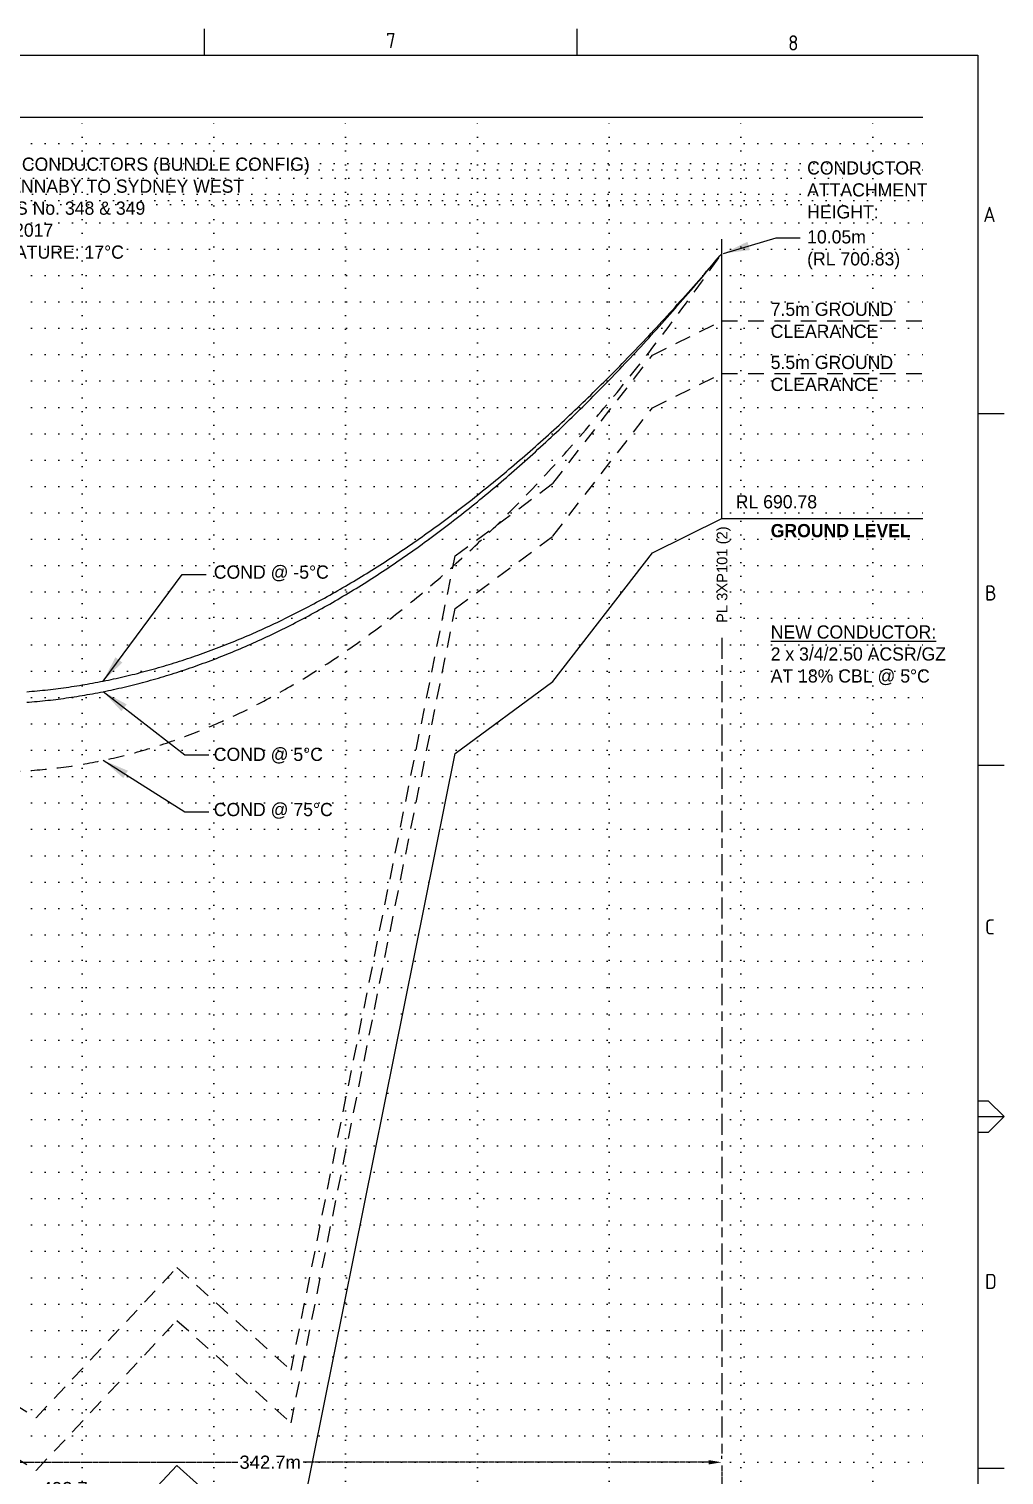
# Paper-space layout 'A2 - Transgrid UnderCrossing' of a CAD drawing. Header units: metres, sheet in millimetres. Extents: x -21 to 565, y 0 to 412.
# Drawn here: x 380.4 to 565.4, y 138.3 to 412.4 of the extents above; entities that cross this region are included whole.
import ezdxf
from ezdxf.enums import TextEntityAlignment as Align

# ---------------------------------------------------------------- set-up
doc = ezdxf.new("R2010")
doc.units = ezdxf.units.M
for name, pattern in [('Cable Exist OH', [1, 1, 0]), ('Cable Exist UG', [8.2, 4, -1.2, 1.8, -1.2]), ('Dash', [5, 3, -2]), ('DOT', [0.25, 0, -0.25])]:
    doc.linetypes.add(name, pattern=pattern)
doc.layers.get('0').update_dxf_attribs({"color": 6})
doc.layers.add('Notes', color=7, linetype='Continuous')
doc.layers.add('SupportsUG_SP_EXT', color=7, linetype='Continuous')
doc.styles.add('iecARIAL', font='arial.ttf', dxfattribs={"height": 2})
doc.styles.add('iecISOCP', font='isocp.shx')
doc.styles.add('ieISOCP', font='isocp.shx')
doc.styles.get("Standard").update_dxf_attribs({"font": 'arial.ttf'})
doc.dimstyles.new('IEC Standard', dxfattribs={"dimtxt": 2.5, "dimasz": 2.5, "dimexe": 1.25, "dimexo": 0.625, "dimtad": 1, "dimtxsty": 'ieISOCP', "dimcen": 2.5, "dimadec": 0, "dimazin": 0, "dimtfac": 1, "dimtmove": 0, "dimatfit": 3, "dimfxl": 1, "dimarcsym": 0})
doc.dimstyles.new('ISO-25', dxfattribs={"dimtxt": 2.5, "dimasz": 2.5, "dimexe": 1.25, "dimexo": 0.625, "dimtad": 1, "dimtxsty": 'Standard', "dimcen": 2.5, "dimadec": 0, "dimazin": 0, "dimtfac": 1, "dimtmove": 0, "dimatfit": 3, "dimfxl": 1, "dimarcsym": 0})

# ---------------------------------------------------------------- blocks, each defined once
blk = doc.blocks.new('A2_FRAME_TITLE')
at = {"layer": 'Notes', "color": 7}
for p, q in [((434.68, 407.42), (434.68, 412.42)), ((505.43, 407.42), (505.43, 412.42)), ((581.39, 339.5), (586.39, 339.5)), ((581.39, 272.85), (586.39, 272.85)), ((581.39, 209.21), (583.39, 209.21)), ((583.39, 209.21), (586.39, 206.21)), ((581.39, 206.21), (586.39, 206.21)), ((586.39, 206.21), (583.39, 203.21)), ((583.39, 203.21), (581.39, 203.21)), ((581.39, 139.56), (586.39, 139.56))]:
    blk.add_line(p, q, dxfattribs=at)
at = {"layer": 'Notes', "color": 3}
for p, q in [((165.29, 407.42), (581.39, 407.42)), ((581.39, 407.42), (581.39, 5))]:
    blk.add_line(p, q, dxfattribs=at)
blk.add_attdef('DRAFT_NUM', (24.44, 23.49), '', height=2.8, rotation=90)
at = {"layer": 'Notes', "color": 7, "style": 'iecISOCP'}
for s, p in [('7', (470.06, 407.92)), ('8', (546.4, 407.47))]:
    blk.add_text(s, height=2.88, dxfattribs=at).set_placement(p, align=Align.BOTTOM_CENTER)
for s, p in [('A', (582.45, 377.26)), ('B', (582.77, 305.5)), ('C', (582.77, 242.18)), ('D', (582.77, 174.97))]:
    blk.add_text(s, height=2.88, dxfattribs=at).set_placement(p, align=Align.MIDDLE_LEFT)
at = {"layer": 'Notes', "color": 7, "style": 'iecISOCP', "flags": 8}
blk.add_attdef('VERSION_NO', text='', height=2.5, rotation=90, dxfattribs=at).set_placement((154.95, 42.84), align=Align.MIDDLE_CENTER)
at = {"layer": 'Notes', "color": 7, "style": 'iecISOCP'}
for tag, p in [('CAP_NO', (274.43, 43.02)), ('IE_NUM', (274.43, 37.38)), ('GEN_WO', (217.74, 31.2)), ('HV_SWITCH', (274.43, 31.2)), ('OH_WO', (217.74, 25.1)), ('UBD_REF', (274.43, 25.1)), ('UG_WO', (217.74, 19.49)), ('GIS_MAP_No', (274.43, 19.49)), ('SUB_WO', (217.74, 13.64)), ('HV_OP_DIAG', (274.43, 13.64)), ('LGA', (274.43, 7.06))]:
    blk.add_attdef(tag, p, '', height=2.5, dxfattribs=at)
at = {"layer": 'Notes', "color": 2, "style": 'iecISOCP'}
for tag, p in [('T1', (441.71, 33.55)), ('T2', (441.71, 28.43)), ('T3', (441.71, 23.01)), ('T4', (441.4, 17.78)), ('T5', (441.4, 12.35)), ('T6', (441.4, 7.09))]:
    blk.add_attdef(tag, text='', height=3.5, dxfattribs=at).set_placement(p, align=Align.CENTER)
at = {"layer": 'Notes', "color": 7, "style": 'iecISOCP'}
for tag, p in [('scale', (324.78, 31.98)), ('DRAWN', (324.78, 24.31)), ('DATE', (324.78, 16.26)), ('CHD', (324.78, 7.75)), ('DESIGN', (362.64, 8.29))]:
    blk.add_attdef(tag, text='', height=2.5, dxfattribs=at).set_placement(p, align=Align.CENTER)
at = {"layer": 'Notes', "color": 4, "style": 'iecISOCP'}
blk.add_attdef('NUM', text='', height=7, dxfattribs=at).set_placement((549.94, 16.48), align=Align.CENTER)
at = {"layer": 'Notes', "color": 1, "style": 'iecISOCP'}
blk.add_attdef('REV', text='', height=5, dxfattribs=at).set_placement((576.56, 16.48), align=Align.CENTER)
at = {"layer": 'Notes', "color": 7, "style": 'iecISOCP'}
for tag, p in [('NS', (548.07, 7.5)), ('SHTS', (562.68, 7.5))]:
    blk.add_attdef(tag, text='', height=2.5, dxfattribs=at).set_placement(p, align=Align.MIDDLE)
at = {"layer": 'Notes', "style": 'iecISOCP'}
blk.add_attdef('ExportID', (4.99, 1.62), '', height=2.5, dxfattribs=at)
at = {"layer": 'Notes', "style": 'iecISOCP', "flags": 1}
for tag, p in [('ProjectType', (6.3, -8.26)), ('ProjectNumber', (23.01, -7.98)), ('DrawingNumber', (42.02, -7.98)), ('ProjectDescription', (60.75, -8.26)), ('ExportDate', (86.99, -8.34)), ('ExportUserName', (104.82, -7.69)), ('DesignerCompanyName', (128.16, -8.26)), ('GIS_SUCCESS', (157.54, -7.98)), ('CAD_SUCCESS', (175.98, -7.98)), ('Comments', (223.32, -8.34)), ('ExportCategories', (243.1, -8.34)), ('ExportAreaOfInterest', (260.42, -7.82))]:
    blk.add_attdef(tag, p, '', height=1, dxfattribs=at)
at = {"layer": 'Notes', "color": 7, "style": 'iecISOCP', "flags": 1}
blk.add_attdef('DEPOTCODE', (200.33, -8.34), '', height=1, dxfattribs=at)
blk = doc.blocks.new('*D51')
at = {"layer": 'Notes', "color": 0, "linetype": 'Cable Exist OH', "lineweight": -2, "transparency": 16777216}
for p, q in [((265.46, 140.06), (265.46, 134.43)), ((511.81, 140.06), (511.81, 134.43)), ((267.96, 135.68), (382.32, 135.68)), ((509.31, 135.68), (394.95, 135.68))]:
    blk.add_line(p, q, dxfattribs=at)
at = {"layer": 'Notes', "color": 0, "linetype": 'Cable Exist OH', "transparency": 16777216}
for points in [[(267.96, 136.1), (267.96, 135.27), (265.46, 135.68)], [(509.31, 136.1), (509.31, 135.27), (511.81, 135.68)]]:
    blk.add_solid(points, dxfattribs=at)
at = {"layer": 'Notes', "color": 0, "linetype": 'Cable Exist OH', "transparency": 16777216, "insert": (388.63, 135.68), "char_height": 2.5, "attachment_point": 5}
blk.add_mtext('492.7m', dxfattribs=at)
blk = doc.blocks.new('*D55')
at = {"layer": 'Notes', "color": 0, "linetype": 'Cable Exist OH', "lineweight": -2, "transparency": 16777216}
for p, q in [((340.48, 141.31), (340.48, 141.93)), ((342.98, 140.68), (419.88, 140.68)), ((509.31, 140.68), (432.41, 140.68)), ((511.81, 141.31), (511.81, 141.93))]:
    blk.add_line(p, q, dxfattribs=at)
at = {"layer": 'Notes', "color": 0, "linetype": 'Cable Exist OH', "transparency": 16777216}
for points in [[(342.98, 141.1), (342.98, 140.27), (340.48, 140.68)], [(509.31, 141.1), (509.31, 140.27), (511.81, 140.68)]]:
    blk.add_solid(points, dxfattribs=at)
at = {"layer": 'Notes', "color": 0, "linetype": 'Cable Exist OH', "transparency": 16777216, "insert": (426.15, 140.68), "char_height": 2.5, "attachment_point": 5}
blk.add_mtext('342.7m', dxfattribs=at)

psp = doc.layouts.new('A2 - Transgrid UnderCrossing')

# ---------------------------------------------------------------- linework, layer by layer
at = {"layer": 'Notes', "color": 8, "ltscale": 10}
psp.add_line((240.459, 395.683), (549.959, 395.683), dxfattribs=at)
at = {"layer": 'Notes', "color": 8, "linetype": 'DOT', "ltscale": 10}
for p, q in [((390.459, 100.683), (390.459, 395.683)), ((415.459, 100.683), (415.459, 395.683)), ((440.459, 100.683), (440.459, 395.683)), ((465.459, 100.683), (465.459, 395.683)), ((490.459, 100.683), (490.459, 395.683)), ((515.459, 100.683), (515.459, 395.683)), ((540.459, 100.683), (540.459, 395.683)), ((240.459, 390.683), (549.959, 390.683)), ((232.884, 386.905), (542.384, 386.905)), ((225.259, 384.114), (534.759, 384.114)), ((240.459, 385.683), (549.959, 385.683)), ((225.259, 379.114), (534.759, 379.114)), ((232.884, 381.087), (542.384, 381.087)), ((240.459, 379.865), (549.959, 379.865)), ((240.459, 375.683), (549.959, 375.683)), ((240.459, 370.683), (549.959, 370.683)), ((240.459, 365.683), (549.959, 365.683)), ((240.459, 360.683), (549.959, 360.683)), ((240.459, 355.683), (549.959, 355.683)), ((240.459, 350.683), (549.959, 350.683)), ((240.459, 345.683), (549.959, 345.683)), ((240.459, 340.683), (549.959, 340.683)), ((240.459, 335.683), (549.959, 335.683)), ((240.459, 330.683), (549.959, 330.683)), ((240.459, 325.683), (549.959, 325.683)), ((240.459, 320.683), (549.959, 320.683)), ((240.459, 315.683), (549.959, 315.683)), ((240.459, 310.683), (549.959, 310.683)), ((240.459, 305.683), (549.959, 305.683)), ((240.459, 300.683), (549.959, 300.683)), ((240.459, 295.683), (549.959, 295.683)), ((240.459, 290.683), (549.959, 290.683)), ((240.459, 285.683), (549.959, 285.683)), ((240.459, 280.683), (549.959, 280.683)), ((240.459, 275.683), (549.959, 275.683)), ((240.459, 270.683), (549.959, 270.683)), ((240.459, 265.683), (549.959, 265.683)), ((240.459, 260.683), (549.959, 260.683)), ((240.459, 255.683), (549.959, 255.683)), ((240.459, 250.683), (549.959, 250.683)), ((240.459, 245.683), (549.959, 245.683)), ((240.459, 240.683), (549.959, 240.683)), ((240.459, 235.683), (549.959, 235.683)), ((240.459, 230.683), (549.959, 230.683)), ((240.459, 225.683), (549.959, 225.683)), ((240.459, 220.683), (549.959, 220.683)), ((240.459, 215.683), (549.959, 215.683)), ((240.459, 210.683), (549.959, 210.683)), ((240.459, 205.683), (549.959, 205.683)), ((240.459, 200.683), (549.959, 200.683)), ((240.459, 195.683), (549.959, 195.683)), ((240.459, 190.683), (549.959, 190.683)), ((240.459, 185.683), (549.959, 185.683)), ((240.459, 180.683), (549.959, 180.683)), ((240.459, 175.683), (549.959, 175.683)), ((240.459, 170.683), (549.959, 170.683)), ((240.459, 165.683), (549.959, 165.683)), ((240.459, 160.683), (549.959, 160.683)), ((240.459, 155.683), (549.959, 155.683)), ((240.459, 150.683), (549.959, 150.683)), ((240.459, 145.683), (549.959, 145.683)), ((240.459, 140.683), (549.959, 140.683))]:
    psp.add_line(p, q, dxfattribs=at)
at = {"layer": 'Notes', "color": 2}
for p, q in [((511.809, 319.583), (511.809, 372.583)), ((498.659, 313.083), (511.809, 319.583)), ((511.809, 319.583), (549.959, 319.583)), ((479.759, 288.733), (498.659, 313.083)), ((461.259, 275.033), (479.759, 288.733)), ((430.109, 120.633), (461.259, 275.033)), ((381.759, 111.633), (408.459, 140.083)), ((408.459, 140.083), (430.109, 120.633))]:
    psp.add_line(p, q, dxfattribs=at)
at = {"layer": 'Notes', "color": 7, "linetype": 'Dash'}
for p, q in [((498.659, 350.583), (511.809, 357.083)), ((511.809, 357.083), (549.959, 357.083)), ((479.759, 326.233), (498.659, 350.583)), ((498.659, 340.583), (511.809, 347.083)), ((511.809, 347.083), (549.959, 347.083)), ((479.759, 316.233), (498.659, 340.583)), ((461.259, 312.533), (479.759, 326.233)), ((461.259, 302.533), (479.759, 316.233)), ((430.109, 158.133), (461.259, 312.533)), ((430.109, 148.133), (461.259, 302.533)), ((381.759, 149.133), (408.459, 177.583)), ((408.459, 177.583), (430.109, 158.133)), ((352.009, 167.733), (381.759, 149.133)), ((381.759, 139.133), (408.459, 167.583)), ((408.459, 167.583), (430.109, 148.133)), ((352.009, 157.733), (381.759, 139.133))]:
    psp.add_line(p, q, dxfattribs=at)
at = {"layer": 'Notes', "linetype": 'Cable Exist UG'}
psp.add_line((511.809, 296.973), (511.809, 141.933), dxfattribs=at)
at = {"layer": 'Notes', "color": 2, "linetype": 'Dash', "flags": 128}
psp.add_lwpolyline([(265.459, 332.533), (265.959, 331.973), (266.459, 331.415), (266.959, 330.859), (267.459, 330.307), (267.959, 329.757), (268.459, 329.209), (268.959, 328.664), (269.459, 328.122), (269.959, 327.582), (270.459, 327.045), (270.959, 326.51), (271.459, 325.978), (271.959, 325.449), (272.459, 324.922), (272.959, 324.398), (273.459, 323.877), (273.959, 323.358), (274.459, 322.841), (274.959, 322.328), (275.459, 321.816), (275.959, 321.308), (276.459, 320.802), (276.959, 320.298), (277.459, 319.798), (277.959, 319.299), (278.459, 318.804), (278.959, 318.311), (279.459, 317.82), (279.959, 317.333), (280.459, 316.847), (280.959, 316.365), (281.459, 315.885), (281.959, 315.407), (282.459, 314.932), (282.959, 314.46), (283.459, 313.99), (283.959, 313.523), (284.459, 313.059), (284.959, 312.597), (285.459, 312.138), (285.959, 311.681), (286.459, 311.227), (286.959, 310.775), (287.459, 310.326), (287.959, 309.88), (288.459, 309.436), (288.959, 308.995), (289.459, 308.557), (289.959, 308.121), (290.459, 307.687), (290.959, 307.257), (291.459, 306.828), (291.959, 306.403), (292.459, 305.98), (292.959, 305.559), (293.459, 305.142), (293.959, 304.726), (294.459, 304.314), (294.959, 303.904), (295.459, 303.496), (295.959, 303.091), (296.459, 302.689), (296.959, 302.289), (297.459, 301.892), (297.959, 301.498), (298.459, 301.106), (298.959, 300.717), (299.459, 300.33), (299.959, 299.946), (300.459, 299.564), (300.959, 299.185), (301.459, 298.809), (301.959, 298.435), (302.459, 298.064), (302.959, 297.695), (303.459, 297.329), (303.959, 296.966), (304.459, 296.605), (304.959, 296.247), (305.459, 295.891), (305.959, 295.538), (306.459, 295.187), (306.959, 294.84), (307.459, 294.494), (307.959, 294.151), (308.459, 293.811), (308.959, 293.474), (309.459, 293.139), (309.959, 292.806), (310.459, 292.477), (310.959, 292.149), (311.459, 291.825), (311.959, 291.503), (312.459, 291.183), (312.959, 290.867), (313.459, 290.552), (313.959, 290.241), (314.459, 289.932), (314.959, 289.625), (315.459, 289.321), (315.959, 289.02), (316.459, 288.721), (316.959, 288.425), (317.459, 288.131), (317.959, 287.84), (318.459, 287.552), (318.959, 287.266), (319.459, 286.983), (319.959, 286.702), (320.459, 286.424), (320.959, 286.149), (321.459, 285.876), (321.959, 285.606), (322.459, 285.338), (322.959, 285.073), (323.459, 284.81), (323.959, 284.55), (324.459, 284.293), (324.959, 284.038), (325.459, 283.786), (325.959, 283.536), (326.459, 283.289), (326.959, 283.045), (327.459, 282.803), (327.959, 282.564), (328.459, 282.327), (328.959, 282.093), (329.459, 281.862), (329.959, 281.633), (330.459, 281.406), (330.959, 281.183), (331.459, 280.961), (331.959, 280.743), (332.459, 280.527), (332.959, 280.313), (333.459, 280.103), (333.959, 279.894), (334.459, 279.689), (334.959, 279.486), (335.459, 279.285), (335.959, 279.087), (336.459, 278.892), (336.959, 278.699), (337.459, 278.509), (337.959, 278.321), (338.459, 278.136), (338.959, 277.954), (339.459, 277.774), (339.959, 277.597), (340.459, 277.422), (340.959, 277.25), (341.459, 277.081), (341.959, 276.914), (342.459, 276.749), (342.959, 276.588), (343.459, 276.428), (343.959, 276.272), (344.459, 276.118), (344.959, 275.966), (345.459, 275.818), (345.959, 275.671), (346.459, 275.528), (346.959, 275.387), (347.459, 275.248), (347.959, 275.112), (348.459, 274.979), (348.959, 274.848), (349.459, 274.72), (349.959, 274.594), (350.459, 274.471), (350.959, 274.351), (351.459, 274.233), (351.959, 274.118), (352.459, 274.005), (352.959, 273.895), (353.459, 273.788), (353.959, 273.683), (354.459, 273.581), (354.959, 273.481), (355.459, 273.384), (355.959, 273.289), (356.459, 273.197), (356.959, 273.108), (357.459, 273.021), (357.959, 272.936), (358.459, 272.855), (358.959, 272.776), (359.459, 272.699), (359.959, 272.625), (360.459, 272.554), (360.959, 272.485), (361.459, 272.419), (361.959, 272.355), (362.459, 272.294), (362.959, 272.236), (363.459, 272.18), (363.959, 272.127), (364.459, 272.076), (364.959, 272.028), (365.459, 271.983), (365.959, 271.94), (366.459, 271.899), (366.959, 271.861), (367.459, 271.826), (367.959, 271.794), (368.459, 271.764), (368.959, 271.736), (369.459, 271.711), (369.959, 271.689), (370.459, 271.669), (370.959, 271.652), (371.459, 271.638), (371.959, 271.626), (372.459, 271.616), (372.959, 271.61), (373.459, 271.605), (373.959, 271.604), (374.459, 271.605), (374.959, 271.608), (375.459, 271.614), (375.959, 271.623), (376.459, 271.634), (376.959, 271.648), (377.459, 271.665), (377.959, 271.684), (378.459, 271.705), (378.959, 271.729), (379.459, 271.756), (379.959, 271.786), (380.459, 271.818), (380.959, 271.852), (381.459, 271.889), (381.959, 271.929), (382.459, 271.971), (382.959, 272.016), (383.459, 272.063), (383.959, 272.113), (384.459, 272.166), (384.959, 272.221), (385.459, 272.279), (385.959, 272.339), (386.459, 272.402), (386.959, 272.468), (387.459, 272.536), (387.959, 272.607), (388.459, 272.68), (388.959, 272.756), (389.459, 272.834), (389.959, 272.915), (390.459, 272.999), (390.959, 273.085), (391.459, 273.174), (391.959, 273.265), (392.459, 273.359), (392.959, 273.455), (393.459, 273.554), (393.959, 273.656), (394.459, 273.76), (394.959, 273.867), (395.459, 273.977), (395.959, 274.089), (396.459, 274.203), (396.959, 274.32), (397.459, 274.44), (397.959, 274.562), (398.459, 274.687), (398.959, 274.815), (399.459, 274.945), (399.959, 275.077), (400.459, 275.213), (400.959, 275.35), (401.459, 275.491), (401.959, 275.634), (402.459, 275.779), (402.959, 275.928), (403.459, 276.078), (403.959, 276.232), (404.459, 276.388), (404.959, 276.546), (405.459, 276.707), (405.959, 276.871), (406.459, 277.037), (406.959, 277.206), (407.459, 277.377), (407.959, 277.551), (408.459, 277.728), (408.959, 277.907), (409.459, 278.089), (409.959, 278.273), (410.459, 278.46), (410.959, 278.649), (411.459, 278.841), (411.959, 279.036), (412.459, 279.233), (412.959, 279.433), (413.459, 279.636), (413.959, 279.841), (414.459, 280.048), (414.959, 280.258), (415.459, 280.471), (415.959, 280.686), (416.459, 280.904), (416.959, 281.125), (417.459, 281.348), (417.959, 281.574), (418.459, 281.802), (418.959, 282.033), (419.459, 282.266), (419.959, 282.502), (420.459, 282.741), (420.959, 282.982), (421.459, 283.226), (421.959, 283.472), (422.459, 283.721), (422.959, 283.973), (423.459, 284.227), (423.959, 284.483), (424.459, 284.743), (424.959, 285.004), (425.459, 285.269), (425.959, 285.536), (426.459, 285.806), (426.959, 286.078), (427.459, 286.353), (427.959, 286.63), (428.459, 286.91), (428.959, 287.192), (429.459, 287.478), (429.959, 287.765), (430.459, 288.056), (430.959, 288.348), (431.459, 288.644), (431.959, 288.942), (432.459, 289.243), (432.959, 289.546), (433.459, 289.852), (433.959, 290.16), (434.459, 290.471), (434.959, 290.785), (435.459, 291.101), (435.959, 291.42), (436.459, 291.741), (436.959, 292.065), (437.459, 292.392), (437.959, 292.721), (438.459, 293.052), (438.959, 293.387), (439.459, 293.723), (439.959, 294.063), (440.459, 294.405), (440.959, 294.75), (441.459, 295.097), (441.959, 295.447), (442.459, 295.799), (442.959, 296.154), (443.459, 296.512), (443.959, 296.872), (444.459, 297.235), (444.959, 297.6), (445.459, 297.968), (445.959, 298.338), (446.459, 298.712), (446.959, 299.087), (447.459, 299.466), (447.959, 299.846), (448.459, 300.23), (448.959, 300.616), (449.459, 301.005), (449.959, 301.396), (450.459, 301.79), (450.959, 302.186), (451.459, 302.585), (451.959, 302.987), (452.459, 303.391), (452.959, 303.798), (453.459, 304.207), (453.959, 304.619), (454.459, 305.034), (454.959, 305.451), (455.459, 305.87), (455.959, 306.293), (456.459, 306.718), (456.959, 307.145), (457.459, 307.575), (457.959, 308.008), (458.459, 308.443), (458.959, 308.881), (459.459, 309.322), (459.959, 309.765), (460.459, 310.21), (460.959, 310.659), (461.459, 311.109), (461.959, 311.563), (462.459, 312.019), (462.959, 312.478), (463.459, 312.939), (463.959, 313.403), (464.459, 313.869), (464.959, 314.338), (465.459, 314.81), (465.959, 315.284), (466.459, 315.761), (466.959, 316.24), (467.459, 316.722), (467.959, 317.206), (468.459, 317.694), (468.959, 318.183), (469.459, 318.676), (469.959, 319.171), (470.459, 319.668), (470.959, 320.168), (471.459, 320.671), (471.959, 321.176), (472.459, 321.684), (472.959, 322.195), (473.459, 322.708), (473.959, 323.223), (474.459, 323.742), (474.959, 324.263), (475.459, 324.786), (475.959, 325.312), (476.459, 325.841), (476.959, 326.372), (477.459, 326.906), (477.959, 327.442), (478.459, 327.981), (478.959, 328.523), (479.459, 329.067), (479.959, 329.614), (480.459, 330.164), (480.959, 330.716), (481.459, 331.27), (481.959, 331.828), (482.459, 332.387), (482.959, 332.95), (483.459, 333.515), (483.959, 334.083), (484.459, 334.653), (484.959, 335.226), (485.459, 335.801), (485.959, 336.379), (486.459, 336.96), (486.959, 337.543), (487.459, 338.129), (487.959, 338.717), (488.459, 339.308), (488.959, 339.902), (489.459, 340.498), (489.959, 341.097), (490.459, 341.698), (490.959, 342.302), (491.459, 342.909), (491.959, 343.518), (492.459, 344.13), (492.959, 344.745), (493.459, 345.362), (493.959, 345.981), (494.459, 346.603), (494.959, 347.228), (495.459, 347.856), (495.959, 348.486), (496.459, 349.118), (496.959, 349.754), (497.459, 350.392), (497.959, 351.032), (498.459, 351.675), (498.959, 352.321), (499.459, 352.969), (499.959, 353.62), (500.459, 354.273), (500.959, 354.929), (501.459, 355.588), (501.959, 356.249), (502.459, 356.913), (502.959, 357.58), (503.459, 358.249), (503.959, 358.921), (504.459, 359.595), (504.959, 360.272), (505.459, 360.951), (505.959, 361.634), (506.459, 362.318), (506.959, 363.006), (507.459, 363.696), (507.959, 364.388), (508.459, 365.083), (508.959, 365.781), (509.459, 366.481), (509.959, 367.184), (510.459, 367.89), (510.959, 368.598), (511.459, 369.309), (511.809, 369.808)], dxfattribs=at)
at = {"layer": 'Notes', "color": 2}
psp.add_lwpolyline([(379.959, 286.762), (380.459, 286.802), (380.959, 286.844), (381.459, 286.889), (381.959, 286.935), (382.459, 286.984), (382.959, 287.035), (383.459, 287.088), (383.959, 287.143), (384.459, 287.2), (384.959, 287.259), (385.459, 287.32), (385.959, 287.383), (386.459, 287.449), (386.959, 287.516), (387.459, 287.586), (387.959, 287.658), (388.459, 287.731), (388.959, 287.807), (389.459, 287.885), (389.959, 287.965), (390.459, 288.047), (390.959, 288.131), (391.459, 288.218), (391.959, 288.306), (392.459, 288.396), (392.959, 288.489), (393.459, 288.584), (393.959, 288.68), (394.459, 288.779), (394.959, 288.88), (395.459, 288.983), (395.959, 289.088), (396.459, 289.195), (396.959, 289.304), (397.459, 289.416), (397.959, 289.529), (398.459, 289.645), (398.959, 289.762), (399.459, 289.882), (399.959, 290.004), (400.459, 290.128), (400.959, 290.254), (401.459, 290.382), (401.959, 290.512), (402.459, 290.644), (402.959, 290.778), (403.459, 290.915), (403.959, 291.053), (404.459, 291.194), (404.959, 291.336), (405.459, 291.481), (405.959, 291.628), (406.459, 291.777), (406.959, 291.928), (407.459, 292.081), (407.959, 292.236), (408.459, 292.393), (408.959, 292.553), (409.459, 292.714), (409.959, 292.878), (410.459, 293.043), (410.959, 293.211), (411.459, 293.381), (411.959, 293.553), (412.459, 293.727), (412.959, 293.903), (413.459, 294.081), (413.959, 294.261), (414.459, 294.444), (414.959, 294.628), (415.459, 294.815), (415.959, 295.003), (416.459, 295.194), (416.959, 295.387), (417.459, 295.582), (417.959, 295.779), (418.459, 295.978), (418.959, 296.179), (419.459, 296.382), (419.959, 296.587), (420.459, 296.795), (420.959, 297.004), (421.459, 297.216), (421.959, 297.43), (422.459, 297.645), (422.959, 297.863), (423.459, 298.083), (423.959, 298.305), (424.459, 298.529), (424.959, 298.756), (425.459, 298.984), (425.959, 299.214), (426.459, 299.447), (426.959, 299.681), (427.459, 299.918), (427.959, 300.157), (428.459, 300.398), (428.959, 300.641), (429.459, 300.886), (429.959, 301.133), (430.459, 301.382), (430.959, 301.633), (431.459, 301.887), (431.959, 302.142), (432.459, 302.4), (432.959, 302.659), (433.459, 302.921), (433.959, 303.185), (434.459, 303.451), (434.959, 303.719), (435.459, 303.989), (435.959, 304.261), (436.459, 304.536), (436.959, 304.812), (437.459, 305.091), (437.959, 305.371), (438.459, 305.654), (438.959, 305.939), (439.459, 306.225), (439.959, 306.514), (440.459, 306.805), (440.959, 307.098), (441.459, 307.394), (441.959, 307.691), (442.459, 307.99), (442.959, 308.292), (443.459, 308.595), (443.959, 308.901), (444.459, 309.209), (444.959, 309.519), (445.459, 309.831), (445.959, 310.145), (446.459, 310.461), (446.959, 310.779), (447.459, 311.099), (447.959, 311.422), (448.459, 311.746), (448.959, 312.073), (449.459, 312.402), (449.959, 312.732), (450.459, 313.065), (450.959, 313.4), (451.459, 313.737), (451.959, 314.076), (452.459, 314.418), (452.959, 314.761), (453.459, 315.106), (453.959, 315.454), (454.459, 315.803), (454.959, 316.155), (455.459, 316.509), (455.959, 316.865), (456.459, 317.223), (456.959, 317.583), (457.459, 317.945), (457.959, 318.309), (458.459, 318.676), (458.959, 319.044), (459.459, 319.415), (459.959, 319.787), (460.459, 320.162), (460.959, 320.539), (461.459, 320.918), (461.959, 321.299), (462.459, 321.682), (462.959, 322.067), (463.459, 322.454), (463.959, 322.844), (464.459, 323.235), (464.959, 323.629), (465.459, 324.024), (465.959, 324.422), (466.459, 324.822), (466.959, 325.224), (467.459, 325.628), (467.959, 326.034), (468.459, 326.442), (468.959, 326.853), (469.459, 327.265), (469.959, 327.68), (470.459, 328.096), (470.959, 328.515), (471.459, 328.936), (471.959, 329.359), (472.459, 329.784), (472.959, 330.211), (473.459, 330.64), (473.959, 331.071), (474.459, 331.505), (474.959, 331.94), (475.459, 332.378), (475.959, 332.817), (476.459, 333.259), (476.959, 333.703), (477.459, 334.149), (477.959, 334.597), (478.459, 335.047), (478.959, 335.499), (479.459, 335.954), (479.959, 336.41), (480.459, 336.868), (480.959, 337.329), (481.459, 337.792), (481.959, 338.257), (482.459, 338.724), (482.959, 339.193), (483.459, 339.664), (483.959, 340.137), (484.459, 340.612), (484.959, 341.09), (485.459, 341.569), (485.959, 342.051), (486.459, 342.534), (486.959, 343.02), (487.459, 343.508), (487.959, 343.998), (488.459, 344.49), (488.959, 344.984), (489.459, 345.48), (489.959, 345.979), (490.459, 346.479), (490.959, 346.982), (491.459, 347.487), (491.959, 347.993), (492.459, 348.502), (492.959, 349.013), (493.459, 349.526), (493.959, 350.041), (494.459, 350.559), (494.959, 351.078), (495.459, 351.599), (495.959, 352.123), (496.459, 352.649), (496.959, 353.176), (497.459, 353.706), (497.959, 354.238), (498.459, 354.772), (498.959, 355.308), (499.459, 355.847), (499.959, 356.387), (500.459, 356.929), (500.959, 357.474), (501.459, 358.021), (501.959, 358.569), (502.459, 359.12), (502.959, 359.673), (503.459, 360.228), (503.959, 360.785), (504.459, 361.345), (504.959, 361.906), (505.459, 362.469), (505.959, 363.035), (506.459, 363.603), (506.959, 364.172), (507.459, 364.744), (507.959, 365.318), (508.459, 365.894), (508.959, 366.473), (509.459, 367.053), (509.959, 367.635), (510.459, 368.22), (510.959, 368.806), (511.459, 369.395), (511.809, 369.808)], dxfattribs=at)
at = {"layer": 'Notes', "color": 8}
psp.add_lwpolyline([(379.959, 284.766), (380.459, 284.805), (380.959, 284.847), (381.459, 284.89), (381.959, 284.936), (382.459, 284.984), (382.959, 285.034), (383.459, 285.086), (383.959, 285.14), (384.459, 285.196), (384.959, 285.255), (385.459, 285.316), (385.959, 285.379), (386.459, 285.444), (386.959, 285.511), (387.459, 285.58), (387.959, 285.652), (388.459, 285.726), (388.959, 285.801), (389.459, 285.879), (389.959, 285.96), (390.459, 286.042), (390.959, 286.126), (391.459, 286.213), (391.959, 286.302), (392.459, 286.393), (392.959, 286.486), (393.459, 286.581), (393.959, 286.678), (394.459, 286.778), (394.959, 286.879), (395.459, 286.983), (395.959, 287.089), (396.459, 287.197), (396.959, 287.308), (397.459, 287.42), (397.959, 287.535), (398.459, 287.652), (398.959, 287.77), (399.459, 287.892), (399.959, 288.015), (400.459, 288.14), (400.959, 288.268), (401.459, 288.397), (401.959, 288.529), (402.459, 288.663), (402.959, 288.799), (403.459, 288.938), (403.959, 289.078), (404.459, 289.221), (404.959, 289.366), (405.459, 289.512), (405.959, 289.662), (406.459, 289.813), (406.959, 289.966), (407.459, 290.122), (407.959, 290.279), (408.459, 290.439), (408.959, 290.601), (409.459, 290.765), (409.959, 290.932), (410.459, 291.1), (410.959, 291.271), (411.459, 291.444), (411.959, 291.619), (412.459, 291.796), (412.959, 291.975), (413.459, 292.156), (413.959, 292.34), (414.459, 292.526), (414.959, 292.713), (415.459, 292.903), (415.959, 293.096), (416.459, 293.29), (416.959, 293.486), (417.459, 293.685), (417.959, 293.886), (418.459, 294.089), (418.959, 294.294), (419.459, 294.501), (419.959, 294.711), (420.459, 294.922), (420.959, 295.136), (421.459, 295.352), (421.959, 295.57), (422.459, 295.79), (422.959, 296.012), (423.459, 296.237), (423.959, 296.464), (424.459, 296.692), (424.959, 296.923), (425.459, 297.156), (425.959, 297.392), (426.459, 297.629), (426.959, 297.869), (427.459, 298.111), (427.959, 298.354), (428.459, 298.601), (428.959, 298.849), (429.459, 299.099), (429.959, 299.352), (430.459, 299.606), (430.959, 299.863), (431.459, 300.122), (431.959, 300.383), (432.459, 300.647), (432.959, 300.912), (433.459, 301.18), (433.959, 301.45), (434.459, 301.722), (434.959, 301.996), (435.459, 302.272), (435.959, 302.55), (436.459, 302.831), (436.959, 303.114), (437.459, 303.399), (437.959, 303.686), (438.459, 303.975), (438.959, 304.266), (439.459, 304.56), (439.959, 304.855), (440.459, 305.153), (440.959, 305.453), (441.459, 305.755), (441.959, 306.06), (442.459, 306.366), (442.959, 306.675), (443.459, 306.985), (443.959, 307.298), (444.459, 307.614), (444.959, 307.931), (445.459, 308.25), (445.959, 308.572), (446.459, 308.895), (446.959, 309.221), (447.459, 309.549), (447.959, 309.88), (448.459, 310.212), (448.959, 310.546), (449.459, 310.883), (449.959, 311.222), (450.459, 311.563), (450.959, 311.906), (451.459, 312.251), (451.959, 312.599), (452.459, 312.949), (452.959, 313.3), (453.459, 313.654), (453.959, 314.01), (454.459, 314.369), (454.959, 314.729), (455.459, 315.092), (455.959, 315.456), (456.459, 315.823), (456.959, 316.192), (457.459, 316.564), (457.959, 316.937), (458.459, 317.312), (458.959, 317.69), (459.459, 318.07), (459.959, 318.452), (460.459, 318.836), (460.959, 319.223), (461.459, 319.611), (461.959, 320.002), (462.459, 320.395), (462.959, 320.79), (463.459, 321.187), (463.959, 321.586), (464.459, 321.987), (464.959, 322.391), (465.459, 322.797), (465.959, 323.205), (466.459, 323.615), (466.959, 324.027), (467.459, 324.442), (467.959, 324.858), (468.459, 325.277), (468.959, 325.698), (469.459, 326.121), (469.959, 326.546), (470.459, 326.974), (470.959, 327.403), (471.459, 327.835), (471.959, 328.269), (472.459, 328.705), (472.959, 329.143), (473.459, 329.583), (473.959, 330.026), (474.459, 330.47), (474.959, 330.917), (475.459, 331.366), (475.959, 331.818), (476.459, 332.271), (476.959, 332.726), (477.459, 333.184), (477.959, 333.644), (478.459, 334.106), (478.959, 334.57), (479.459, 335.036), (479.959, 335.505), (480.459, 335.975), (480.959, 336.448), (481.459, 336.923), (481.959, 337.4), (482.459, 337.88), (482.959, 338.361), (483.459, 338.845), (483.959, 339.33), (484.459, 339.818), (484.959, 340.308), (485.459, 340.801), (485.959, 341.295), (486.459, 341.792), (486.959, 342.291), (487.459, 342.792), (487.959, 343.295), (488.459, 343.8), (488.959, 344.307), (489.459, 344.817), (489.959, 345.329), (490.459, 345.843), (490.959, 346.359), (491.459, 346.877), (491.959, 347.397), (492.459, 347.92), (492.959, 348.445), (493.459, 348.972), (493.959, 349.501), (494.459, 350.032), (494.959, 350.565), (495.459, 351.101), (495.959, 351.639), (496.459, 352.178), (496.959, 352.721), (497.459, 353.265), (497.959, 353.811), (498.459, 354.36), (498.959, 354.911), (499.459, 355.463), (499.959, 356.018), (500.459, 356.576), (500.959, 357.135), (501.459, 357.697), (501.959, 358.26), (502.459, 358.826), (502.959, 359.394), (503.459, 359.965), (503.959, 360.537), (504.459, 361.112), (504.959, 361.688), (505.459, 362.267), (505.959, 362.848), (506.459, 363.432), (506.959, 364.017), (507.459, 364.605), (507.959, 365.194), (508.459, 365.786), (508.959, 366.38), (509.459, 366.977), (509.959, 367.575), (510.459, 368.176), (510.959, 368.778), (511.459, 369.383), (511.809, 369.808)], dxfattribs=at)

# ---------------------------------------------------------------- block references
at = {"layer": 'SupportsUG_SP_EXT'}
psp.add_blockref('A2_FRAME_TITLE', (-21.005, 0), dxfattribs=at)

# ---------------------------------------------------------------- texts
at = {"layer": 'Notes', "color": 2, "style": 'iecARIAL'}
psp.add_text('PL 3XP101 (2)', height=2, rotation=90, dxfattribs=at).set_placement((510.887, 308.955), align=Align.TOP_CENTER)
at = {"layer": 'Notes', "char_height": 2.5, "attachment_point": 1}
for s, insert, width in [('\\pt7.5;{\\fStylus BT|b0|i0|c0|p34;\\C2;TRANSGRID 330kV CONDUCTORS (BUNDLE CONFIG)\\PFEEDER No.39 - BANNABY TO SYDNEY WEST\\PBETWEEN TOWERS No. 348 & 349\\PSURVEYED: 24/08/2017\\PAMBIENT TEMPERATURE: 17°C}', (348.023, 388.032), 91.91639), ('\\pt7.5;{\\fStylus BT|b0|i0|c0|p34;\\C2;CONDUCTOR ATTACHMENT HEIGHT:}', (528.024, 387.322), 35.35154), ('\\pt7.5;{\\fStylus BT|b0|i0|c0|p34;\\C2;10.05m\\P(RL 700.83)}', (528.024, 374.25), 23.91147), ('\\pt7.5;{\\fStylus BT|b0|i0|c0|p34;\\C2;7.5m GROUND CLEARANCE}', (521.111, 360.522), 41.37492), ('\\pt7.5;{\\fStylus BT|b0|i0|c0|p34;\\C2;5.5m GROUND CLEARANCE}', (521.111, 350.448), 41.37492), ('\\pt7.5;{\\fStylus BT|b0|i0|c0|p34;\\C2;RL 690.78}', (514.479, 324.027), 21.47592), ('\\pt7.5;{\\fStylus BT|b1|i0|c0|p34;\\C2;GROUND LEVEL}', (521.111, 318.563), 41.37492), ('\\pt7.5;{\\fStylus BT|b0|i0|c0|p34;\\C2;COND @ -5°C}', (415.459, 310.696), 27.5767), ('\\pt7.5;{\\fStylus BT|b0|i0|c0|p34;\\L\\C2;NEW CONDUCTOR:\\l\\P2 x 3/4/2.50 ACSR/GZ\\PAT 18% CBL @ 5°C}', (521.111, 299.344), 41.37492), ('\\pt7.5;{\\fStylus BT|b0|i0|c0|p34;\\C2;COND @ 5°C}', (415.459, 276.148), 27.5767), ('\\pt7.5;{\\fStylus BT|b0|i0|c0|p34;\\C2;COND @ 75°C}', (415.459, 265.683), 27.5767)]:
    psp.add_mtext(s, dxfattribs=dict(at, insert=insert, width=width))

# ---------------------------------------------------------------- dimensions: what is measured, and where the dimension line sits
at = {"layer": 'Notes', "linetype": 'Cable Exist OH'}
dim = psp.add_linear_dim(base=(511.809, 135.683), p1=(265.459, 140.683), p2=(511.809, 140.683), dimstyle='ISO-25', override={"dimscale": 1, "dimtad": 0, "dimdec": 1, "dimlfac": 2, "dimdsep": 46, "dimpost": 'm'}, dxfattribs=at)
dim.commit()
dim.dimension.update_dxf_attribs({"geometry": '*D51', "text_midpoint": (388.634, 135.683), "dimtype": 160})
dim = psp.add_linear_dim(base=(511.809291, 140.68304), p1=(340.484287, 140.68304), p2=(511.809291, 140.68304), dimstyle='ISO-25', override={"dimtad": 0, "dimdec": 1, "dimlfac": 2, "dimdsep": 46, "dimpost": 'm'}, dxfattribs=at)
dim.commit()
dim.dimension.update_dxf_attribs({"geometry": '*D55', "text_midpoint": (426.146789, 140.68304)})

# ---------------------------------------------------------------- leaders
at = {"layer": 'Notes', "color": 7}
for points in [[(512.14, 369.859), (522.139, 372.842), (526.72, 372.842)], [(394.47, 288.781), (409.435, 309), (414.017, 309)], [(394.47, 286.78), (409.962, 274.834), (414.544, 274.834)], [(394.497, 273.768), (409.962, 263.972), (414.544, 263.972)]]:
    psp.add_leader(points, dimstyle='IEC Standard', override={"dimasz": 5, "dimgap": 0.625, "dimtad": 0}, dxfattribs=at)

doc.saveas('drawing.dxf')
